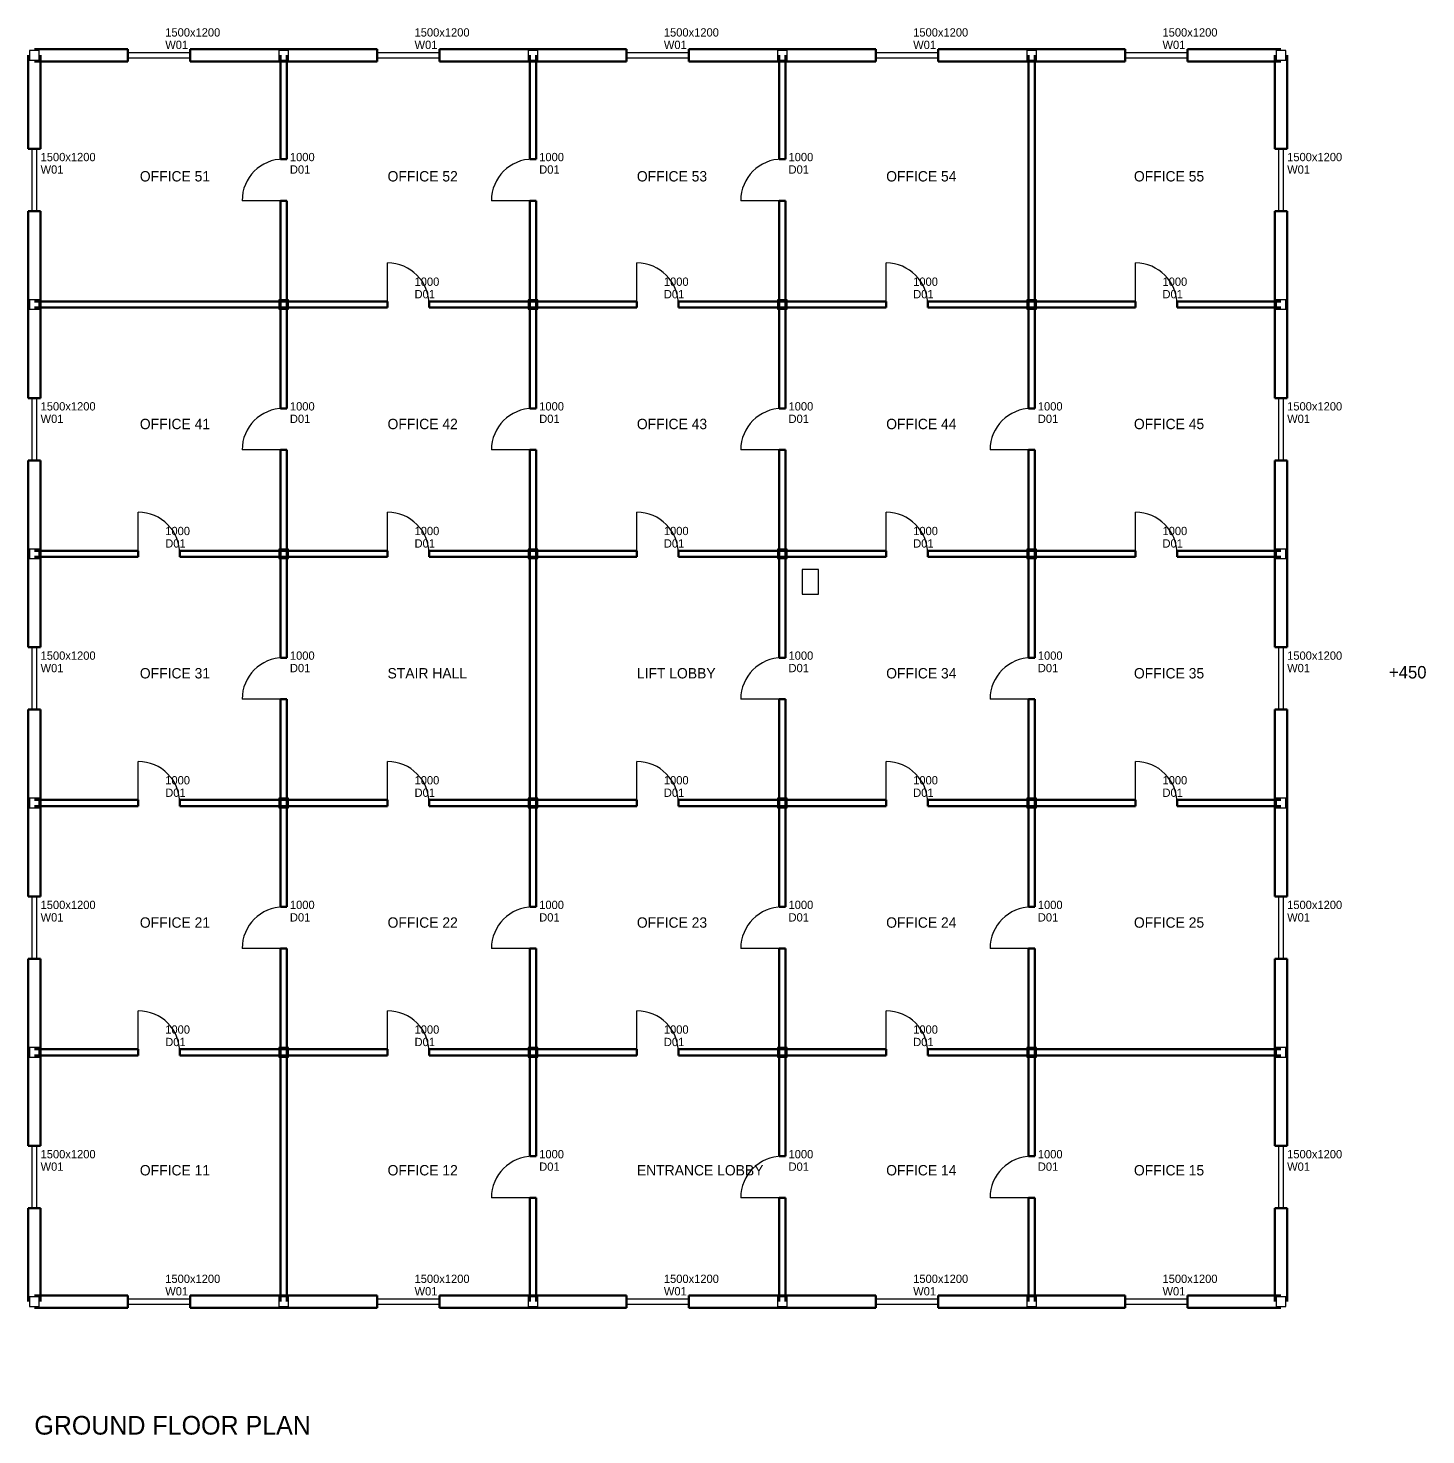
# Model space of a CAD drawing. Header units: millimetres. Extents: x -150 to 177469, y -4004 to 61200.
# Drawn here: x -150 to 33488, y -3206 to 30653 of the extents above; entities that cross this region are included whole.
import ezdxf

# ---------------------------------------------------------------- set-up
doc = ezdxf.new("R2010")
doc.units = ezdxf.units.MM
for name, color, linetype in [('COLUMN', 5, 'CONTINUOUS'), ('DOOR', 3, 'CONTINUOUS'), ('SANITARY', 7, 'CONTINUOUS'), ('TEXT', 6, 'CONTINUOUS'), ('WALL', 4, 'CONTINUOUS'), ('WIND', 2, 'CONTINUOUS')]:
    doc.layers.add(name, color=color, linetype=linetype)

# ---------------------------------------------------------------- blocks, each defined once
blk = doc.blocks.new('WINDOW')
at = {"layer": 'WIND'}
blk.add_lwpolyline([(-750, -60), (750, -60), (750, 60), (-750, 60)], close=True, dxfattribs=at)
blk = doc.blocks.new('DOOR')
at = {"layer": 'DOOR'}
blk.add_line((-500, 0), (-500, 1000), dxfattribs=at)
blk.add_arc((-500, 0), 1000, 0, 90, dxfattribs=at)
blk = doc.blocks.new('WC-STD')
at = {"layer": 'SANITARY'}
blk.add_lwpolyline([(-200, -300), (200, -300), (200, 300), (-200, 300)], close=True, dxfattribs=at)

msp = doc.modelspace()

# ---------------------------------------------------------------- linework, layer by layer
at = {"layer": 'COLUMN'}
for points in [[(-115, 29885), (115, 29885), (115, 30115), (-115, 30115)], [(5885, 29885), (6115, 29885), (6115, 30115), (5885, 30115)], [(11885, 29885), (12115, 29885), (12115, 30115), (11885, 30115)], [(17885, 29885), (18115, 29885), (18115, 30115), (17885, 30115)], [(23885, 29885), (24115, 29885), (24115, 30115), (23885, 30115)], [(29885, 29885), (30115, 29885), (30115, 30115), (29885, 30115)], [(-115, 23885), (115, 23885), (115, 24115), (-115, 24115)], [(5885, 23885), (6115, 23885), (6115, 24115), (5885, 24115)], [(11885, 23885), (12115, 23885), (12115, 24115), (11885, 24115)], [(17885, 23885), (18115, 23885), (18115, 24115), (17885, 24115)], [(23885, 23885), (24115, 23885), (24115, 24115), (23885, 24115)], [(29885, 23885), (30115, 23885), (30115, 24115), (29885, 24115)], [(-115, 17885), (115, 17885), (115, 18115), (-115, 18115)], [(5885, 17885), (6115, 17885), (6115, 18115), (5885, 18115)], [(11885, 17885), (12115, 17885), (12115, 18115), (11885, 18115)], [(17885, 17885), (18115, 17885), (18115, 18115), (17885, 18115)], [(23885, 17885), (24115, 17885), (24115, 18115), (23885, 18115)], [(29885, 17885), (30115, 17885), (30115, 18115), (29885, 18115)], [(-115, 11885), (115, 11885), (115, 12115), (-115, 12115)], [(5885, 11885), (6115, 11885), (6115, 12115), (5885, 12115)], [(11885, 11885), (12115, 11885), (12115, 12115), (11885, 12115)], [(17885, 11885), (18115, 11885), (18115, 12115), (17885, 12115)], [(23885, 11885), (24115, 11885), (24115, 12115), (23885, 12115)], [(29885, 11885), (30115, 11885), (30115, 12115), (29885, 12115)], [(-115, 5885), (115, 5885), (115, 6115), (-115, 6115)], [(5885, 5885), (6115, 5885), (6115, 6115), (5885, 6115)], [(11885, 5885), (12115, 5885), (12115, 6115), (11885, 6115)], [(17885, 5885), (18115, 5885), (18115, 6115), (17885, 6115)], [(23885, 5885), (24115, 5885), (24115, 6115), (23885, 6115)], [(29885, 5885), (30115, 5885), (30115, 6115), (29885, 6115)], [(-115, -115), (115, -115), (115, 115), (-115, 115)], [(5885, -115), (6115, -115), (6115, 115), (5885, 115)], [(11885, -115), (12115, -115), (12115, 115), (11885, 115)], [(17885, -115), (18115, -115), (18115, 115), (17885, 115)], [(23885, -115), (24115, -115), (24115, 115), (23885, 115)], [(29885, -115), (30115, -115), (30115, 115), (29885, 115)]]:
    msp.add_lwpolyline(points, close=True, dxfattribs=at)
at = {"layer": 'WALL', "lineweight": 50}
for p, q in [((2250, 30150), (0, 30150)), ((2250, 29850), (2250, 30150)), ((6000, 30150), (3750, 30150)), ((3750, 29850), (3750, 30150)), ((8250, 30150), (6000, 30150)), ((8250, 29850), (8250, 30150)), ((12000, 30150), (9750, 30150)), ((9750, 29850), (9750, 30150)), ((14250, 30150), (12000, 30150)), ((14250, 29850), (14250, 30150)), ((18000, 30150), (15750, 30150)), ((15750, 29850), (15750, 30150)), ((20250, 30150), (18000, 30150)), ((20250, 29850), (20250, 30150)), ((24000, 30150), (21750, 30150)), ((21750, 29850), (21750, 30150)), ((26250, 30150), (24000, 30150)), ((26250, 29850), (26250, 30150)), ((30000, 30150), (27750, 30150)), ((27750, 29850), (27750, 30150)), ((-150, 27750), (-150, 30000)), ((0, 29850), (2250, 29850)), ((150, 30000), (150, 27750)), ((3750, 29850), (6000, 29850)), ((5925, 27500), (5925, 30000)), ((6000, 29850), (8250, 29850)), ((6075, 30000), (6075, 27500)), ((9750, 29850), (12000, 29850)), ((11925, 27500), (11925, 30000)), ((12000, 29850), (14250, 29850)), ((12075, 30000), (12075, 27500)), ((15750, 29850), (18000, 29850)), ((17925, 27500), (17925, 30000)), ((18000, 29850), (20250, 29850)), ((18075, 30000), (18075, 27500)), ((21750, 29850), (24000, 29850)), ((23925, 24000), (23925, 30000)), ((24000, 29850), (26250, 29850)), ((24075, 30000), (24075, 24000)), ((27750, 29850), (30000, 29850)), ((29850, 27750), (29850, 30000)), ((30150, 30000), (30150, 27750)), ((-150, 27750), (150, 27750)), ((5925, 27500), (6075, 27500)), ((11925, 27500), (12075, 27500)), ((17925, 27500), (18075, 27500)), ((29850, 27750), (30150, 27750)), ((5925, 24000), (5925, 26500)), ((5925, 26500), (6075, 26500)), ((6075, 26500), (6075, 24000)), ((11925, 24000), (11925, 26500)), ((11925, 26500), (12075, 26500)), ((12075, 26500), (12075, 24000)), ((17925, 24000), (17925, 26500)), ((17925, 26500), (18075, 26500)), ((18075, 26500), (18075, 24000)), ((-150, 24000), (-150, 26250)), ((-150, 26250), (150, 26250)), ((150, 26250), (150, 24000)), ((29850, 24000), (29850, 26250)), ((29850, 26250), (30150, 26250)), ((30150, 26250), (30150, 24000)), ((6000, 24075), (0, 24075)), ((8500, 24075), (6000, 24075)), ((8500, 23925), (8500, 24075)), ((12000, 24075), (9500, 24075)), ((9500, 23925), (9500, 24075)), ((14500, 24075), (12000, 24075)), ((14500, 23925), (14500, 24075)), ((18000, 24075), (15500, 24075)), ((15500, 23925), (15500, 24075)), ((20500, 24075), (18000, 24075)), ((20500, 23925), (20500, 24075)), ((24000, 24075), (21500, 24075)), ((21500, 23925), (21500, 24075)), ((26500, 24075), (24000, 24075)), ((26500, 23925), (26500, 24075)), ((30000, 24075), (27500, 24075)), ((27500, 23925), (27500, 24075)), ((-150, 21750), (-150, 24000)), ((0, 23925), (6000, 23925)), ((150, 24000), (150, 21750)), ((5925, 21500), (5925, 24000)), ((6000, 23925), (8500, 23925)), ((6075, 24000), (6075, 21500)), ((9500, 23925), (12000, 23925)), ((11925, 21500), (11925, 24000)), ((12000, 23925), (14500, 23925)), ((12075, 24000), (12075, 21500)), ((15500, 23925), (18000, 23925)), ((17925, 21500), (17925, 24000)), ((18000, 23925), (20500, 23925)), ((18075, 24000), (18075, 21500)), ((21500, 23925), (24000, 23925)), ((23925, 21500), (23925, 24000)), ((24000, 23925), (26500, 23925)), ((24075, 24000), (24075, 21500)), ((27500, 23925), (30000, 23925)), ((29850, 21750), (29850, 24000)), ((30150, 24000), (30150, 21750)), ((-150, 21750), (150, 21750)), ((29850, 21750), (30150, 21750)), ((5925, 21500), (6075, 21500)), ((11925, 21500), (12075, 21500)), ((17925, 21500), (18075, 21500)), ((23925, 21500), (24075, 21500)), ((5925, 18000), (5925, 20500)), ((5925, 20500), (6075, 20500)), ((6075, 20500), (6075, 18000)), ((11925, 18000), (11925, 20500)), ((11925, 20500), (12075, 20500)), ((12075, 20500), (12075, 18000)), ((17925, 18000), (17925, 20500)), ((17925, 20500), (18075, 20500)), ((18075, 20500), (18075, 18000)), ((23925, 18000), (23925, 20500)), ((23925, 20500), (24075, 20500)), ((24075, 20500), (24075, 18000)), ((-150, 18000), (-150, 20250)), ((-150, 20250), (150, 20250)), ((150, 20250), (150, 18000)), ((29850, 18000), (29850, 20250)), ((29850, 20250), (30150, 20250)), ((30150, 20250), (30150, 18000)), ((-150, 15750), (-150, 18000)), ((2500, 18075), (0, 18075)), ((150, 18000), (150, 15750)), ((2500, 17925), (2500, 18075)), ((6000, 18075), (3500, 18075)), ((3500, 17925), (3500, 18075)), ((5925, 15500), (5925, 18000)), ((8500, 18075), (6000, 18075)), ((6075, 18000), (6075, 15500)), ((8500, 17925), (8500, 18075)), ((12000, 18075), (9500, 18075)), ((9500, 17925), (9500, 18075)), ((11925, 12000), (11925, 18000)), ((14500, 18075), (12000, 18075)), ((12075, 18000), (12075, 12000)), ((14500, 17925), (14500, 18075)), ((18000, 18075), (15500, 18075)), ((15500, 17925), (15500, 18075)), ((17925, 15500), (17925, 18000)), ((20500, 18075), (18000, 18075)), ((18075, 18000), (18075, 15500)), ((20500, 17925), (20500, 18075)), ((24000, 18075), (21500, 18075)), ((21500, 17925), (21500, 18075)), ((23925, 15500), (23925, 18000)), ((26500, 18075), (24000, 18075)), ((24075, 18000), (24075, 15500)), ((26500, 17925), (26500, 18075)), ((30000, 18075), (27500, 18075)), ((27500, 17925), (27500, 18075)), ((29850, 15750), (29850, 18000)), ((30150, 18000), (30150, 15750)), ((0, 17925), (2500, 17925)), ((3500, 17925), (6000, 17925)), ((6000, 17925), (8500, 17925)), ((9500, 17925), (12000, 17925)), ((12000, 17925), (14500, 17925)), ((15500, 17925), (18000, 17925)), ((18000, 17925), (20500, 17925)), ((21500, 17925), (24000, 17925)), ((24000, 17925), (26500, 17925)), ((27500, 17925), (30000, 17925)), ((-150, 15750), (150, 15750)), ((29850, 15750), (30150, 15750)), ((5925, 15500), (6075, 15500)), ((17925, 15500), (18075, 15500)), ((23925, 15500), (24075, 15500)), ((-150, 12000), (-150, 14250)), ((-150, 14250), (150, 14250)), ((150, 14250), (150, 12000)), ((5925, 12000), (5925, 14500)), ((5925, 14500), (6075, 14500)), ((6075, 14500), (6075, 12000)), ((17925, 12000), (17925, 14500)), ((17925, 14500), (18075, 14500)), ((18075, 14500), (18075, 12000)), ((23925, 12000), (23925, 14500)), ((23925, 14500), (24075, 14500)), ((24075, 14500), (24075, 12000)), ((29850, 12000), (29850, 14250)), ((29850, 14250), (30150, 14250)), ((30150, 14250), (30150, 12000)), ((-150, 9750), (-150, 12000)), ((2500, 12075), (0, 12075)), ((0, 11925), (2500, 11925)), ((150, 12000), (150, 9750)), ((2500, 11925), (2500, 12075)), ((6000, 12075), (3500, 12075)), ((3500, 11925), (3500, 12075)), ((3500, 11925), (6000, 11925)), ((5925, 9500), (5925, 12000)), ((8500, 12075), (6000, 12075)), ((6000, 11925), (8500, 11925)), ((6075, 12000), (6075, 9500)), ((8500, 11925), (8500, 12075)), ((12000, 12075), (9500, 12075)), ((9500, 11925), (9500, 12075)), ((9500, 11925), (12000, 11925)), ((11925, 9500), (11925, 12000)), ((14500, 12075), (12000, 12075)), ((12000, 11925), (14500, 11925)), ((12075, 12000), (12075, 9500)), ((14500, 11925), (14500, 12075)), ((18000, 12075), (15500, 12075)), ((15500, 11925), (15500, 12075)), ((15500, 11925), (18000, 11925)), ((17925, 9500), (17925, 12000)), ((20500, 12075), (18000, 12075)), ((18000, 11925), (20500, 11925)), ((18075, 12000), (18075, 9500)), ((20500, 11925), (20500, 12075)), ((24000, 12075), (21500, 12075)), ((21500, 11925), (21500, 12075)), ((21500, 11925), (24000, 11925)), ((23925, 9500), (23925, 12000)), ((26500, 12075), (24000, 12075)), ((24000, 11925), (26500, 11925)), ((24075, 12000), (24075, 9500)), ((26500, 11925), (26500, 12075)), ((30000, 12075), (27500, 12075)), ((27500, 11925), (27500, 12075)), ((27500, 11925), (30000, 11925)), ((29850, 9750), (29850, 12000)), ((30150, 12000), (30150, 9750)), ((-150, 9750), (150, 9750)), ((5925, 9500), (6075, 9500)), ((11925, 9500), (12075, 9500)), ((17925, 9500), (18075, 9500)), ((23925, 9500), (24075, 9500)), ((29850, 9750), (30150, 9750)), ((5925, 6000), (5925, 8500)), ((5925, 8500), (6075, 8500)), ((6075, 8500), (6075, 6000)), ((11925, 6000), (11925, 8500)), ((11925, 8500), (12075, 8500)), ((12075, 8500), (12075, 6000)), ((17925, 6000), (17925, 8500)), ((17925, 8500), (18075, 8500)), ((18075, 8500), (18075, 6000)), ((23925, 6000), (23925, 8500)), ((23925, 8500), (24075, 8500)), ((24075, 8500), (24075, 6000)), ((-150, 6000), (-150, 8250)), ((-150, 8250), (150, 8250)), ((150, 8250), (150, 6000)), ((29850, 6000), (29850, 8250)), ((29850, 8250), (30150, 8250)), ((30150, 8250), (30150, 6000)), ((-150, 3750), (-150, 6000)), ((2500, 6075), (0, 6075)), ((0, 5925), (2500, 5925)), ((150, 6000), (150, 3750)), ((2500, 5925), (2500, 6075)), ((6000, 6075), (3500, 6075)), ((3500, 5925), (3500, 6075)), ((3500, 5925), (6000, 5925)), ((5925, 0), (5925, 6000)), ((8500, 6075), (6000, 6075)), ((6000, 5925), (8500, 5925)), ((6075, 6000), (6075, 0)), ((8500, 5925), (8500, 6075)), ((12000, 6075), (9500, 6075)), ((9500, 5925), (9500, 6075)), ((9500, 5925), (12000, 5925)), ((11925, 3500), (11925, 6000)), ((14500, 6075), (12000, 6075)), ((12000, 5925), (14500, 5925)), ((12075, 6000), (12075, 3500)), ((14500, 5925), (14500, 6075)), ((18000, 6075), (15500, 6075)), ((15500, 5925), (15500, 6075)), ((15500, 5925), (18000, 5925)), ((17925, 3500), (17925, 6000)), ((20500, 6075), (18000, 6075)), ((18000, 5925), (20500, 5925)), ((18075, 6000), (18075, 3500)), ((20500, 5925), (20500, 6075)), ((24000, 6075), (21500, 6075)), ((21500, 5925), (21500, 6075)), ((21500, 5925), (24000, 5925)), ((23925, 3500), (23925, 6000)), ((30000, 6075), (24000, 6075)), ((24000, 5925), (30000, 5925)), ((24075, 6000), (24075, 3500)), ((29850, 3750), (29850, 6000)), ((30150, 6000), (30150, 3750)), ((-150, 3750), (150, 3750)), ((29850, 3750), (30150, 3750)), ((11925, 3500), (12075, 3500)), ((17925, 3500), (18075, 3500)), ((23925, 3500), (24075, 3500)), ((11925, 0), (11925, 2500)), ((11925, 2500), (12075, 2500)), ((12075, 2500), (12075, 0)), ((17925, 0), (17925, 2500)), ((17925, 2500), (18075, 2500)), ((18075, 2500), (18075, 0)), ((23925, 0), (23925, 2500)), ((23925, 2500), (24075, 2500)), ((24075, 2500), (24075, 0)), ((-150, 0), (-150, 2250)), ((-150, 2250), (150, 2250)), ((150, 2250), (150, 0)), ((29850, 0), (29850, 2250)), ((29850, 2250), (30150, 2250)), ((30150, 2250), (30150, 0)), ((2250, 150), (0, 150)), ((2250, -150), (2250, 150)), ((6000, 150), (3750, 150)), ((3750, -150), (3750, 150)), ((8250, 150), (6000, 150)), ((8250, -150), (8250, 150)), ((12000, 150), (9750, 150)), ((9750, -150), (9750, 150)), ((14250, 150), (12000, 150)), ((14250, -150), (14250, 150)), ((18000, 150), (15750, 150)), ((15750, -150), (15750, 150)), ((20250, 150), (18000, 150)), ((20250, -150), (20250, 150)), ((24000, 150), (21750, 150)), ((21750, -150), (21750, 150)), ((26250, 150), (24000, 150)), ((26250, -150), (26250, 150)), ((30000, 150), (27750, 150)), ((27750, -150), (27750, 150)), ((0, -150), (2250, -150)), ((3750, -150), (6000, -150)), ((6000, -150), (8250, -150)), ((9750, -150), (12000, -150)), ((12000, -150), (14250, -150)), ((15750, -150), (18000, -150)), ((18000, -150), (20250, -150)), ((21750, -150), (24000, -150)), ((24000, -150), (26250, -150)), ((27750, -150), (30000, -150))]:
    msp.add_line(p, q, dxfattribs=at)

# ---------------------------------------------------------------- block references
at = {"layer": 'DOOR'}
ref = msp.add_blockref('DOOR', (6000, 27000), dxfattribs=dict(at, rotation=90))
ref.add_attrib('MARK', 'D01', (6150, 27150), dxfattribs={"layer": 'TEXT', "height": 200})
ref.add_attrib('WIDTH', '1000', (6150, 27450), dxfattribs={"layer": 'TEXT', "height": 200})
ref = msp.add_blockref('DOOR', (12000, 27000), dxfattribs=dict(at, rotation=90))
ref.add_attrib('MARK', 'D01', (12150, 27150), dxfattribs={"layer": 'TEXT', "height": 200})
ref.add_attrib('WIDTH', '1000', (12150, 27450), dxfattribs={"layer": 'TEXT', "height": 200})
ref = msp.add_blockref('DOOR', (18000, 27000), dxfattribs=dict(at, rotation=90))
ref.add_attrib('MARK', 'D01', (18150, 27150), dxfattribs={"layer": 'TEXT', "height": 200})
ref.add_attrib('WIDTH', '1000', (18150, 27450), dxfattribs={"layer": 'TEXT', "height": 200})
ref = msp.add_blockref('DOOR', (9000, 24000), dxfattribs=at)
ref.add_attrib('MARK', 'D01', (9150, 24150), dxfattribs={"layer": 'TEXT', "height": 200})
ref.add_attrib('WIDTH', '1000', (9150, 24450), dxfattribs={"layer": 'TEXT', "height": 200})
ref = msp.add_blockref('DOOR', (15000, 24000), dxfattribs=at)
ref.add_attrib('MARK', 'D01', (15150, 24150), dxfattribs={"layer": 'TEXT', "height": 200})
ref.add_attrib('WIDTH', '1000', (15150, 24450), dxfattribs={"layer": 'TEXT', "height": 200})
ref = msp.add_blockref('DOOR', (21000, 24000), dxfattribs=at)
ref.add_attrib('MARK', 'D01', (21150, 24150), dxfattribs={"layer": 'TEXT', "height": 200})
ref.add_attrib('WIDTH', '1000', (21150, 24450), dxfattribs={"layer": 'TEXT', "height": 200})
ref = msp.add_blockref('DOOR', (27000, 24000), dxfattribs=at)
ref.add_attrib('MARK', 'D01', (27150, 24150), dxfattribs={"layer": 'TEXT', "height": 200})
ref.add_attrib('WIDTH', '1000', (27150, 24450), dxfattribs={"layer": 'TEXT', "height": 200})
ref = msp.add_blockref('DOOR', (6000, 21000), dxfattribs=dict(at, rotation=90))
ref.add_attrib('MARK', 'D01', (6150, 21150), dxfattribs={"layer": 'TEXT', "height": 200})
ref.add_attrib('WIDTH', '1000', (6150, 21450), dxfattribs={"layer": 'TEXT', "height": 200})
ref = msp.add_blockref('DOOR', (12000, 21000), dxfattribs=dict(at, rotation=90))
ref.add_attrib('MARK', 'D01', (12150, 21150), dxfattribs={"layer": 'TEXT', "height": 200})
ref.add_attrib('WIDTH', '1000', (12150, 21450), dxfattribs={"layer": 'TEXT', "height": 200})
ref = msp.add_blockref('DOOR', (18000, 21000), dxfattribs=dict(at, rotation=90))
ref.add_attrib('MARK', 'D01', (18150, 21150), dxfattribs={"layer": 'TEXT', "height": 200})
ref.add_attrib('WIDTH', '1000', (18150, 21450), dxfattribs={"layer": 'TEXT', "height": 200})
ref = msp.add_blockref('DOOR', (24000, 21000), dxfattribs=dict(at, rotation=90))
ref.add_attrib('MARK', 'D01', (24150, 21150), dxfattribs={"layer": 'TEXT', "height": 200})
ref.add_attrib('WIDTH', '1000', (24150, 21450), dxfattribs={"layer": 'TEXT', "height": 200})
ref = msp.add_blockref('DOOR', (3000, 18000), dxfattribs=at)
ref.add_attrib('MARK', 'D01', (3150, 18150), dxfattribs={"layer": 'TEXT', "height": 200})
ref.add_attrib('WIDTH', '1000', (3150, 18450), dxfattribs={"layer": 'TEXT', "height": 200})
ref = msp.add_blockref('DOOR', (9000, 18000), dxfattribs=at)
ref.add_attrib('MARK', 'D01', (9150, 18150), dxfattribs={"layer": 'TEXT', "height": 200})
ref.add_attrib('WIDTH', '1000', (9150, 18450), dxfattribs={"layer": 'TEXT', "height": 200})
ref = msp.add_blockref('DOOR', (15000, 18000), dxfattribs=at)
ref.add_attrib('MARK', 'D01', (15150, 18150), dxfattribs={"layer": 'TEXT', "height": 200})
ref.add_attrib('WIDTH', '1000', (15150, 18450), dxfattribs={"layer": 'TEXT', "height": 200})
ref = msp.add_blockref('DOOR', (21000, 18000), dxfattribs=at)
ref.add_attrib('MARK', 'D01', (21150, 18150), dxfattribs={"layer": 'TEXT', "height": 200})
ref.add_attrib('WIDTH', '1000', (21150, 18450), dxfattribs={"layer": 'TEXT', "height": 200})
ref = msp.add_blockref('DOOR', (27000, 18000), dxfattribs=at)
ref.add_attrib('MARK', 'D01', (27150, 18150), dxfattribs={"layer": 'TEXT', "height": 200})
ref.add_attrib('WIDTH', '1000', (27150, 18450), dxfattribs={"layer": 'TEXT', "height": 200})
ref = msp.add_blockref('DOOR', (6000, 15000), dxfattribs=dict(at, rotation=90))
ref.add_attrib('MARK', 'D01', (6150, 15150), dxfattribs={"layer": 'TEXT', "height": 200})
ref.add_attrib('WIDTH', '1000', (6150, 15450), dxfattribs={"layer": 'TEXT', "height": 200})
ref = msp.add_blockref('DOOR', (18000, 15000), dxfattribs=dict(at, rotation=90))
ref.add_attrib('MARK', 'D01', (18150, 15150), dxfattribs={"layer": 'TEXT', "height": 200})
ref.add_attrib('WIDTH', '1000', (18150, 15450), dxfattribs={"layer": 'TEXT', "height": 200})
ref = msp.add_blockref('DOOR', (24000, 15000), dxfattribs=dict(at, rotation=90))
ref.add_attrib('MARK', 'D01', (24150, 15150), dxfattribs={"layer": 'TEXT', "height": 200})
ref.add_attrib('WIDTH', '1000', (24150, 15450), dxfattribs={"layer": 'TEXT', "height": 200})
ref = msp.add_blockref('DOOR', (3000, 12000), dxfattribs=at)
ref.add_attrib('MARK', 'D01', (3150, 12150), dxfattribs={"layer": 'TEXT', "height": 200})
ref.add_attrib('WIDTH', '1000', (3150, 12450), dxfattribs={"layer": 'TEXT', "height": 200})
ref = msp.add_blockref('DOOR', (9000, 12000), dxfattribs=at)
ref.add_attrib('MARK', 'D01', (9150, 12150), dxfattribs={"layer": 'TEXT', "height": 200})
ref.add_attrib('WIDTH', '1000', (9150, 12450), dxfattribs={"layer": 'TEXT', "height": 200})
ref = msp.add_blockref('DOOR', (15000, 12000), dxfattribs=at)
ref.add_attrib('MARK', 'D01', (15150, 12150), dxfattribs={"layer": 'TEXT', "height": 200})
ref.add_attrib('WIDTH', '1000', (15150, 12450), dxfattribs={"layer": 'TEXT', "height": 200})
ref = msp.add_blockref('DOOR', (21000, 12000), dxfattribs=at)
ref.add_attrib('MARK', 'D01', (21150, 12150), dxfattribs={"layer": 'TEXT', "height": 200})
ref.add_attrib('WIDTH', '1000', (21150, 12450), dxfattribs={"layer": 'TEXT', "height": 200})
ref = msp.add_blockref('DOOR', (27000, 12000), dxfattribs=at)
ref.add_attrib('MARK', 'D01', (27150, 12150), dxfattribs={"layer": 'TEXT', "height": 200})
ref.add_attrib('WIDTH', '1000', (27150, 12450), dxfattribs={"layer": 'TEXT', "height": 200})
ref = msp.add_blockref('DOOR', (6000, 9000), dxfattribs=dict(at, rotation=90))
ref.add_attrib('MARK', 'D01', (6150, 9150), dxfattribs={"layer": 'TEXT', "height": 200})
ref.add_attrib('WIDTH', '1000', (6150, 9450), dxfattribs={"layer": 'TEXT', "height": 200})
ref = msp.add_blockref('DOOR', (12000, 9000), dxfattribs=dict(at, rotation=90))
ref.add_attrib('MARK', 'D01', (12150, 9150), dxfattribs={"layer": 'TEXT', "height": 200})
ref.add_attrib('WIDTH', '1000', (12150, 9450), dxfattribs={"layer": 'TEXT', "height": 200})
ref = msp.add_blockref('DOOR', (18000, 9000), dxfattribs=dict(at, rotation=90))
ref.add_attrib('MARK', 'D01', (18150, 9150), dxfattribs={"layer": 'TEXT', "height": 200})
ref.add_attrib('WIDTH', '1000', (18150, 9450), dxfattribs={"layer": 'TEXT', "height": 200})
ref = msp.add_blockref('DOOR', (24000, 9000), dxfattribs=dict(at, rotation=90))
ref.add_attrib('MARK', 'D01', (24150, 9150), dxfattribs={"layer": 'TEXT', "height": 200})
ref.add_attrib('WIDTH', '1000', (24150, 9450), dxfattribs={"layer": 'TEXT', "height": 200})
ref = msp.add_blockref('DOOR', (3000, 6000), dxfattribs=at)
ref.add_attrib('MARK', 'D01', (3150, 6150), dxfattribs={"layer": 'TEXT', "height": 200})
ref.add_attrib('WIDTH', '1000', (3150, 6450), dxfattribs={"layer": 'TEXT', "height": 200})
ref = msp.add_blockref('DOOR', (9000, 6000), dxfattribs=at)
ref.add_attrib('MARK', 'D01', (9150, 6150), dxfattribs={"layer": 'TEXT', "height": 200})
ref.add_attrib('WIDTH', '1000', (9150, 6450), dxfattribs={"layer": 'TEXT', "height": 200})
ref = msp.add_blockref('DOOR', (15000, 6000), dxfattribs=at)
ref.add_attrib('MARK', 'D01', (15150, 6150), dxfattribs={"layer": 'TEXT', "height": 200})
ref.add_attrib('WIDTH', '1000', (15150, 6450), dxfattribs={"layer": 'TEXT', "height": 200})
ref = msp.add_blockref('DOOR', (21000, 6000), dxfattribs=at)
ref.add_attrib('MARK', 'D01', (21150, 6150), dxfattribs={"layer": 'TEXT', "height": 200})
ref.add_attrib('WIDTH', '1000', (21150, 6450), dxfattribs={"layer": 'TEXT', "height": 200})
ref = msp.add_blockref('DOOR', (12000, 3000), dxfattribs=dict(at, rotation=90))
ref.add_attrib('MARK', 'D01', (12150, 3150), dxfattribs={"layer": 'TEXT', "height": 200})
ref.add_attrib('WIDTH', '1000', (12150, 3450), dxfattribs={"layer": 'TEXT', "height": 200})
ref = msp.add_blockref('DOOR', (18000, 3000), dxfattribs=dict(at, rotation=90))
ref.add_attrib('MARK', 'D01', (18150, 3150), dxfattribs={"layer": 'TEXT', "height": 200})
ref.add_attrib('WIDTH', '1000', (18150, 3450), dxfattribs={"layer": 'TEXT', "height": 200})
ref = msp.add_blockref('DOOR', (24000, 3000), dxfattribs=dict(at, rotation=90))
ref.add_attrib('MARK', 'D01', (24150, 3150), dxfattribs={"layer": 'TEXT', "height": 200})
ref.add_attrib('WIDTH', '1000', (24150, 3450), dxfattribs={"layer": 'TEXT', "height": 200})
at = {"layer": 'SANITARY'}
msp.add_blockref('WC-STD', (18675, 17325), dxfattribs=at)
at = {"layer": 'WIND'}
ref = msp.add_blockref('WINDOW', (3000, 30000), dxfattribs=at)
ref.add_attrib('MARK', 'W01', (3150, 30150), dxfattribs={"layer": 'TEXT', "height": 200})
ref.add_attrib('SIZE', '1500x1200', (3150, 30450), dxfattribs={"layer": 'TEXT', "height": 200})
ref = msp.add_blockref('WINDOW', (9000, 30000), dxfattribs=at)
ref.add_attrib('MARK', 'W01', (9150, 30150), dxfattribs={"layer": 'TEXT', "height": 200})
ref.add_attrib('SIZE', '1500x1200', (9150, 30450), dxfattribs={"layer": 'TEXT', "height": 200})
ref = msp.add_blockref('WINDOW', (15000, 30000), dxfattribs=at)
ref.add_attrib('MARK', 'W01', (15150, 30150), dxfattribs={"layer": 'TEXT', "height": 200})
ref.add_attrib('SIZE', '1500x1200', (15150, 30450), dxfattribs={"layer": 'TEXT', "height": 200})
ref = msp.add_blockref('WINDOW', (21000, 30000), dxfattribs=at)
ref.add_attrib('MARK', 'W01', (21150, 30150), dxfattribs={"layer": 'TEXT', "height": 200})
ref.add_attrib('SIZE', '1500x1200', (21150, 30450), dxfattribs={"layer": 'TEXT', "height": 200})
ref = msp.add_blockref('WINDOW', (27000, 30000), dxfattribs=at)
ref.add_attrib('MARK', 'W01', (27150, 30150), dxfattribs={"layer": 'TEXT', "height": 200})
ref.add_attrib('SIZE', '1500x1200', (27150, 30450), dxfattribs={"layer": 'TEXT', "height": 200})
ref = msp.add_blockref('WINDOW', (0, 27000), dxfattribs=dict(at, rotation=90))
ref.add_attrib('MARK', 'W01', (150, 27150), dxfattribs={"layer": 'TEXT', "height": 200})
ref.add_attrib('SIZE', '1500x1200', (150, 27450), dxfattribs={"layer": 'TEXT', "height": 200})
ref = msp.add_blockref('WINDOW', (30000, 27000), dxfattribs=dict(at, rotation=90))
ref.add_attrib('MARK', 'W01', (30150, 27150), dxfattribs={"layer": 'TEXT', "height": 200})
ref.add_attrib('SIZE', '1500x1200', (30150, 27450), dxfattribs={"layer": 'TEXT', "height": 200})
ref = msp.add_blockref('WINDOW', (0, 21000), dxfattribs=dict(at, rotation=90))
ref.add_attrib('MARK', 'W01', (150, 21150), dxfattribs={"layer": 'TEXT', "height": 200})
ref.add_attrib('SIZE', '1500x1200', (150, 21450), dxfattribs={"layer": 'TEXT', "height": 200})
ref = msp.add_blockref('WINDOW', (30000, 21000), dxfattribs=dict(at, rotation=90))
ref.add_attrib('MARK', 'W01', (30150, 21150), dxfattribs={"layer": 'TEXT', "height": 200})
ref.add_attrib('SIZE', '1500x1200', (30150, 21450), dxfattribs={"layer": 'TEXT', "height": 200})
ref = msp.add_blockref('WINDOW', (0, 15000), dxfattribs=dict(at, rotation=90))
ref.add_attrib('MARK', 'W01', (150, 15150), dxfattribs={"layer": 'TEXT', "height": 200})
ref.add_attrib('SIZE', '1500x1200', (150, 15450), dxfattribs={"layer": 'TEXT', "height": 200})
ref = msp.add_blockref('WINDOW', (30000, 15000), dxfattribs=dict(at, rotation=90))
ref.add_attrib('MARK', 'W01', (30150, 15150), dxfattribs={"layer": 'TEXT', "height": 200})
ref.add_attrib('SIZE', '1500x1200', (30150, 15450), dxfattribs={"layer": 'TEXT', "height": 200})
ref = msp.add_blockref('WINDOW', (0, 9000), dxfattribs=dict(at, rotation=90))
ref.add_attrib('MARK', 'W01', (150, 9150), dxfattribs={"layer": 'TEXT', "height": 200})
ref.add_attrib('SIZE', '1500x1200', (150, 9450), dxfattribs={"layer": 'TEXT', "height": 200})
ref = msp.add_blockref('WINDOW', (30000, 9000), dxfattribs=dict(at, rotation=90))
ref.add_attrib('MARK', 'W01', (30150, 9150), dxfattribs={"layer": 'TEXT', "height": 200})
ref.add_attrib('SIZE', '1500x1200', (30150, 9450), dxfattribs={"layer": 'TEXT', "height": 200})
ref = msp.add_blockref('WINDOW', (0, 3000), dxfattribs=dict(at, rotation=90))
ref.add_attrib('MARK', 'W01', (150, 3150), dxfattribs={"layer": 'TEXT', "height": 200})
ref.add_attrib('SIZE', '1500x1200', (150, 3450), dxfattribs={"layer": 'TEXT', "height": 200})
ref = msp.add_blockref('WINDOW', (30000, 3000), dxfattribs=dict(at, rotation=90))
ref.add_attrib('MARK', 'W01', (30150, 3150), dxfattribs={"layer": 'TEXT', "height": 200})
ref.add_attrib('SIZE', '1500x1200', (30150, 3450), dxfattribs={"layer": 'TEXT', "height": 200})
ref = msp.add_blockref('WINDOW', (3000, 0), dxfattribs=at)
ref.add_attrib('MARK', 'W01', (3150, 150), dxfattribs={"layer": 'TEXT', "height": 200})
ref.add_attrib('SIZE', '1500x1200', (3150, 450), dxfattribs={"layer": 'TEXT', "height": 200})
ref = msp.add_blockref('WINDOW', (9000, 0), dxfattribs=at)
ref.add_attrib('MARK', 'W01', (9150, 150), dxfattribs={"layer": 'TEXT', "height": 200})
ref.add_attrib('SIZE', '1500x1200', (9150, 450), dxfattribs={"layer": 'TEXT', "height": 200})
ref = msp.add_blockref('WINDOW', (15000, 0), dxfattribs=at)
ref.add_attrib('MARK', 'W01', (15150, 150), dxfattribs={"layer": 'TEXT', "height": 200})
ref.add_attrib('SIZE', '1500x1200', (15150, 450), dxfattribs={"layer": 'TEXT', "height": 200})
ref = msp.add_blockref('WINDOW', (21000, 0), dxfattribs=at)
ref.add_attrib('MARK', 'W01', (21150, 150), dxfattribs={"layer": 'TEXT', "height": 200})
ref.add_attrib('SIZE', '1500x1200', (21150, 450), dxfattribs={"layer": 'TEXT', "height": 200})
ref = msp.add_blockref('WINDOW', (27000, 0), dxfattribs=at)
ref.add_attrib('MARK', 'W01', (27150, 150), dxfattribs={"layer": 'TEXT', "height": 200})
ref.add_attrib('SIZE', '1500x1200', (27150, 450), dxfattribs={"layer": 'TEXT', "height": 200})

# ---------------------------------------------------------------- texts
at = {"layer": 'TEXT'}
for s, height, p in [('OFFICE 51', 250, (2538, 26962)), ('OFFICE 52', 250, (8500, 26962)), ('OFFICE 53', 250, (14500, 26962)), ('OFFICE 54', 250, (20500, 26962)), ('OFFICE 55', 250, (26462, 26962)), ('OFFICE 41', 250, (2538, 21000)), ('OFFICE 42', 250, (8500, 21000)), ('OFFICE 43', 250, (14500, 21000)), ('OFFICE 44', 250, (20500, 21000)), ('OFFICE 45', 250, (26462, 21000)), ('OFFICE 31', 250, (2538, 15000)), ('STAIR HALL', 250, (8500, 15000)), ('LIFT LOBBY', 250, (14500, 15000)), ('OFFICE 34', 250, (20500, 15000)), ('OFFICE 35', 250, (26462, 15000)), ('+450', 300, (32600, 15000)), ('OFFICE 21', 250, (2538, 9000)), ('OFFICE 22', 250, (8500, 9000)), ('OFFICE 23', 250, (14500, 9000)), ('OFFICE 24', 250, (20500, 9000)), ('OFFICE 25', 250, (26462, 9000)), ('OFFICE 11', 250, (2538, 3038)), ('OFFICE 12', 250, (8500, 3038)), ('ENTRANCE LOBBY', 250, (14500, 3038)), ('OFFICE 14', 250, (20500, 3038)), ('OFFICE 15', 250, (26462, 3038)), ('GROUND FLOOR PLAN', 450, (0, -3200))]:
    msp.add_text(s, height=height, dxfattribs=at).set_placement(p)

doc.saveas('drawing.dxf')
